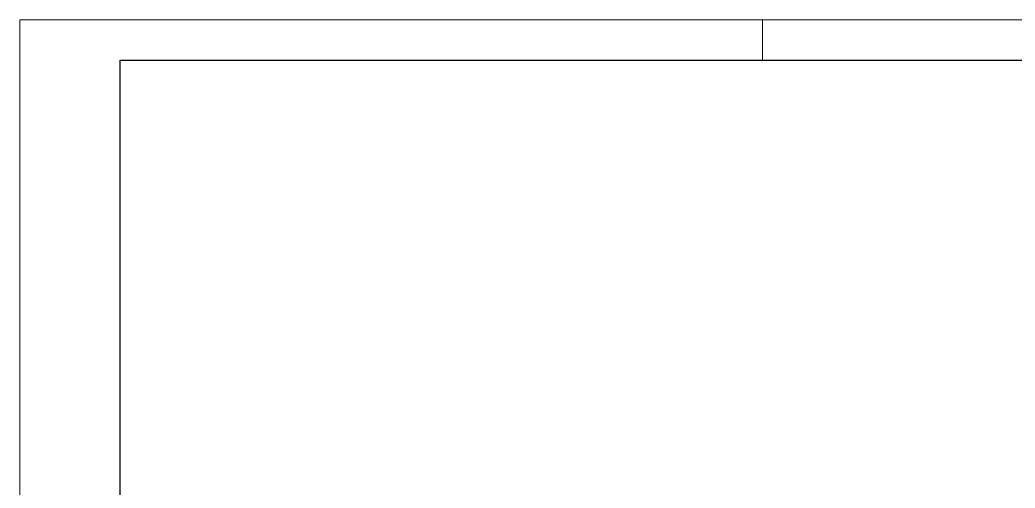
# Model space of a CAD drawing. Extents: x 1894 to 8661, y -614 to 3008.
# Drawn here: x 1895 to 3407, y 2297 to 3008 of the extents above; entities that cross this region are included whole.
import ezdxf

# ---------------------------------------------------------------- set-up
doc = ezdxf.new("R2010")
doc.units = 0
doc.layers.add('FOLHA', color=255, linetype='Continuous', lineweight=5)

msp = doc.modelspace()

# ---------------------------------------------------------------- linework, layer by layer
at = {"color": 30}
for p, q in [((2047.57, 2946.69), (8600.49, 2946.69)), ((2047.57, -552.63), (2047.57, 2946.69))]:
    msp.add_line(p, q, dxfattribs=at)
at = {"layer": 'FOLHA'}
for p, q in [((1895.16, 3007.66), (8661.45, 3007.66)), ((1895.16, 3007.66), (1895.16, 2946.69)), ((3022.99, 3007.66), (3022.99, 2946.69))]:
    msp.add_line(p, q, dxfattribs=at)
at = {"layer": 'FOLHA', "lineweight": 5}
msp.add_line((1895.16, -613.6), (1895.16, 3007.66), dxfattribs=at)

doc.saveas('drawing.dxf')
